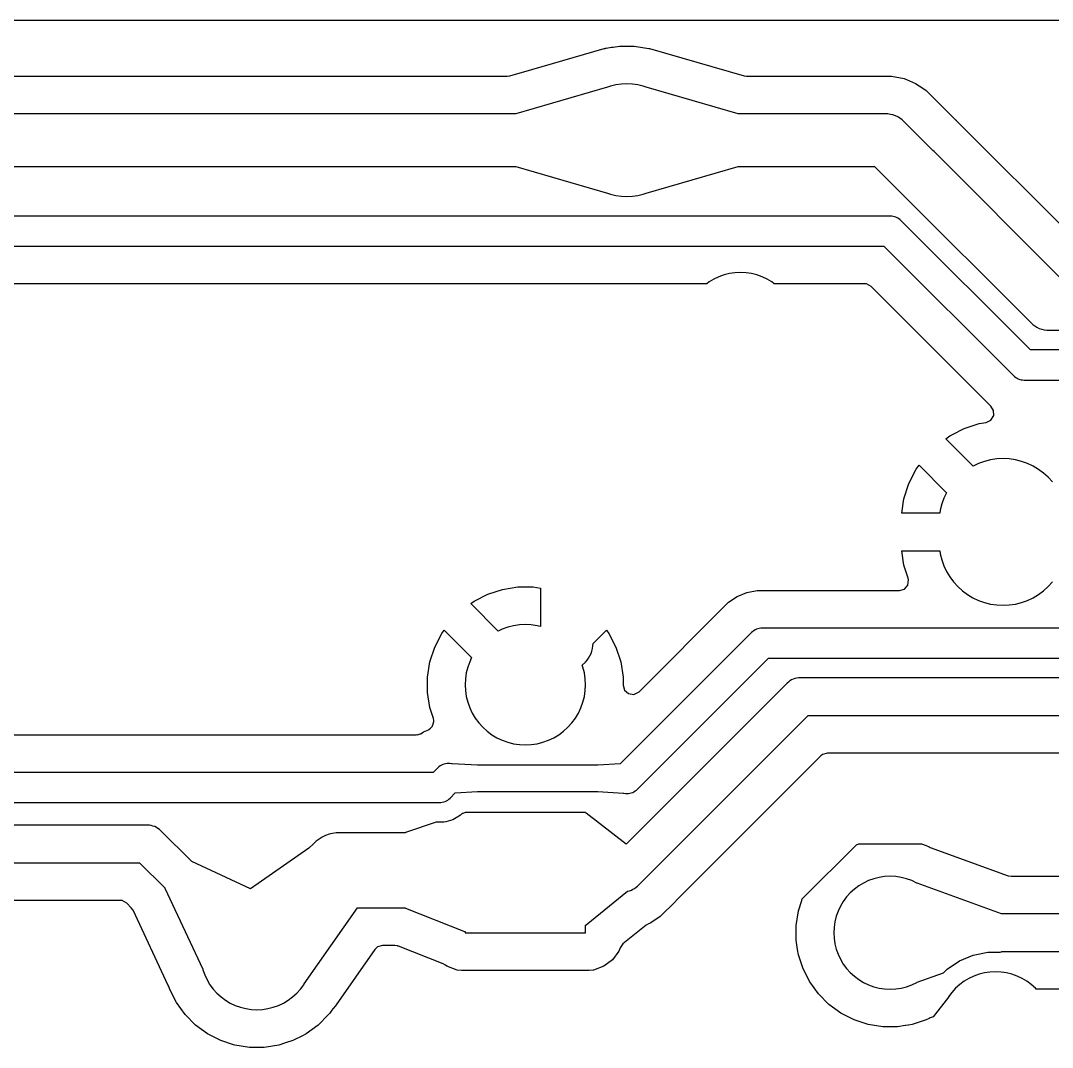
# Model space of a CAD drawing. Header units: metres. Extents: x 0.3 to 99.7, y 0.3 to 59.7.
# Drawn here: x 27.84 to 41.56, y 19.15 to 32.8 of the extents above; entities that cross this region are included whole.
import ezdxf

# ---------------------------------------------------------------- set-up
doc = ezdxf.new("R2010")
doc.units = ezdxf.units.M

msp = doc.modelspace()

# ---------------------------------------------------------------- linework, layer by layer
for points in [[(42.458, 32.799), (10.746, 32.799)], [(17.069, 32.061), (34.308, 32.061), (34.343, 32.065), (34.635, 32.15), (35.6, 32.427), (35.607, 32.43), (35.607, 32.43), (35.607, 32.43), (35.607, 32.43), (35.607, 32.43), (35.607, 32.43), (35.611, 32.43), (35.617, 32.432), (35.617, 32.432), (35.617, 32.432), (35.617, 32.432), (35.617, 32.432), (35.622, 32.433), (35.622, 32.433), (35.622, 32.433), (35.622, 32.433), (35.623, 32.433), (35.623, 32.433), (35.623, 32.433), (35.623, 32.433), (35.697, 32.446), (35.697, 32.446), (35.697, 32.446), (35.697, 32.446), (35.703, 32.446), (35.703, 32.447), (35.703, 32.447), (35.703, 32.447), (35.703, 32.447), (35.703, 32.447), (35.703, 32.447), (35.703, 32.447), (35.703, 32.447), (35.703, 32.447), (35.703, 32.447), (35.703, 32.447), (35.703, 32.447), (35.703, 32.447), (35.703, 32.447), (35.703, 32.447), (35.703, 32.447), (35.703, 32.447), (35.703, 32.447), (35.703, 32.447), (35.703, 32.447), (35.703, 32.447), (35.703, 32.447), (35.703, 32.447), (35.703, 32.447), (35.703, 32.447), (35.703, 32.447), (35.703, 32.447), (35.703, 32.447), (35.703, 32.447), (35.703, 32.447), (35.703, 32.447), (35.703, 32.447), (35.703, 32.447), (35.703, 32.447), (35.718, 32.447), (35.802, 32.461), (35.802, 32.461), (35.802, 32.461), (35.802, 32.461), (35.802, 32.461), (35.802, 32.461), (35.998, 32.461), (35.998, 32.461), (35.998, 32.461), (35.998, 32.461), (35.998, 32.461), (35.998, 32.461), (36.193, 32.43), (36.193, 32.43), (36.193, 32.43), (36.193, 32.43), (36.193, 32.43), (36.193, 32.43), (36.198, 32.428), (36.202, 32.427), (36.202, 32.427), (37.457, 32.065), (37.492, 32.061), (39.419, 32.061), (39.419, 32.061), (39.419, 32.061), (39.419, 32.061), (39.419, 32.061), (39.419, 32.061), (39.584, 32.028), (39.584, 32.028), (39.584, 32.028), (39.584, 32.028), (39.584, 32.028), (39.584, 32.028), (39.584, 32.028), (39.584, 32.028), (39.584, 32.028), (39.584, 32.028), (39.615, 32.015), (39.738, 31.964), (39.738, 31.964), (39.738, 31.964), (39.738, 31.964), (39.738, 31.964), (39.738, 31.964), (39.738, 31.964), (39.738, 31.964), (39.738, 31.964), (39.738, 31.964), (39.738, 31.964), (39.738, 31.964), (39.738, 31.964), (39.738, 31.964), (39.738, 31.964), (39.738, 31.964), (39.738, 31.964), (39.738, 31.964), (39.738, 31.964), (39.738, 31.964), (39.738, 31.964), (39.738, 31.964), (39.738, 31.964), (39.738, 31.964), (39.738, 31.964), (39.738, 31.964), (39.738, 31.964), (39.738, 31.964), (39.738, 31.964), (39.834, 31.9), (39.878, 31.871), (39.878, 31.871), (39.878, 31.871), (39.878, 31.871), (39.878, 31.871), (39.878, 31.871), (40.266, 31.482), (40.275, 31.474), (40.278, 31.472), (40.278, 31.472), (40.278, 31.472), (40.278, 31.472), (41.832, 29.918)], [(41.661, 29.381), (39.984, 31.059), (39.968, 31.072), (39.968, 31.072), (39.968, 31.072), (39.968, 31.072), (39.583, 31.458), (39.558, 31.481), (39.53, 31.501), (39.501, 31.519), (39.47, 31.534), (39.437, 31.545), (39.404, 31.553), (39.37, 31.558), (39.336, 31.56), (37.381, 31.56), (37.381, 31.56), (37.381, 31.56), (37.381, 31.56), (37.381, 31.56), (37.381, 31.56), (37.381, 31.56), (37.381, 31.56), (37.381, 31.56), (37.381, 31.56), (37.381, 31.56), (37.381, 31.56), (37.377, 31.562), (36.156, 31.914), (36.156, 31.914), (36.156, 31.914), (36.156, 31.914), (36.118, 31.928), (36.046, 31.946), (35.974, 31.956), (35.9, 31.96), (35.826, 31.956), (35.754, 31.946), (35.682, 31.928), (35.644, 31.914), (35.644, 31.914), (35.644, 31.914), (35.644, 31.914), (34.423, 31.562), (34.42, 31.56), (34.42, 31.56), (34.42, 31.56), (34.42, 31.56), (34.42, 31.56), (34.42, 31.56), (34.42, 31.56), (34.42, 31.56), (34.42, 31.56), (34.42, 31.56), (34.42, 31.56), (34.42, 31.56), (34.42, 31.56), (34.42, 31.56), (34.42, 31.56), (34.42, 31.56), (16.763, 31.56)], [(16.763, 30.86), (34.419, 30.86), (34.419, 30.86), (34.419, 30.86), (34.419, 30.86), (34.419, 30.86), (34.419, 30.86), (34.419, 30.86), (34.419, 30.86), (34.419, 30.86), (34.419, 30.86), (34.419, 30.86), (34.419, 30.86), (34.423, 30.858), (35.644, 30.506), (35.644, 30.506), (35.644, 30.506), (35.644, 30.506), (35.682, 30.492), (35.754, 30.474), (35.826, 30.464), (35.9, 30.46), (35.974, 30.464), (36.046, 30.474), (36.118, 30.492), (36.156, 30.506), (36.156, 30.506), (36.156, 30.506), (36.156, 30.506), (37.377, 30.858), (37.38, 30.86), (37.38, 30.86), (37.38, 30.86), (37.38, 30.86), (37.38, 30.86), (37.38, 30.86), (37.38, 30.86), (37.38, 30.86), (37.38, 30.86), (37.38, 30.86), (37.38, 30.86), (37.38, 30.86), (37.38, 30.86), (37.38, 30.86), (37.38, 30.86), (37.38, 30.86), (39.19, 30.86), (39.19, 30.86), (39.19, 30.86), (39.19, 30.86), (39.19, 30.86), (39.19, 30.86), (39.19, 30.86), (39.19, 30.86), (39.19, 30.86), (39.19, 30.86), (39.19, 30.86), (39.19, 30.86), (39.19, 30.86), (39.19, 30.86), (39.19, 30.86), (39.19, 30.86), (39.19, 30.86), (39.19, 30.86), (39.487, 30.563), (39.502, 30.55), (39.502, 30.55), (39.502, 30.55), (39.502, 30.55), (41.268, 28.783), (41.294, 28.76), (41.321, 28.74), (41.351, 28.722), (41.382, 28.707), (41.414, 28.696), (41.448, 28.688), (41.482, 28.683), (41.516, 28.681), (46.104, 28.681)], [(46.951, 28.42), (41.263, 28.42), (41.263, 28.42), (41.263, 28.42), (41.263, 28.42), (41.263, 28.42), (41.263, 28.42), (41.263, 28.42), (41.263, 28.42), (41.263, 28.42), (41.263, 28.42), (41.263, 28.42), (41.263, 28.42), (41.263, 28.42), (41.263, 28.42), (41.263, 28.42), (41.263, 28.42), (41.263, 28.42), (41.263, 28.42), (39.541, 30.141), (39.527, 30.155), (39.511, 30.166), (39.494, 30.176), (39.477, 30.185), (39.458, 30.191), (39.439, 30.196), (39.42, 30.199), (39.4, 30.2), (11.016, 30.2)], [(11.099, 29.8), (39.317, 29.8), (39.317, 29.8), (39.317, 29.8), (39.317, 29.8), (39.317, 29.8), (39.317, 29.8), (39.317, 29.8), (39.317, 29.8), (39.317, 29.8), (39.317, 29.8), (39.317, 29.8), (39.317, 29.8), (39.317, 29.8), (39.317, 29.8), (39.317, 29.8), (39.317, 29.8), (39.317, 29.8), (39.317, 29.8), (41.039, 28.079), (41.053, 28.065), (41.069, 28.054), (41.086, 28.044), (41.103, 28.035), (41.122, 28.029), (41.141, 28.024), (41.16, 28.021), (41.18, 28.02), (46.868, 28.02)], [(41.557, 26.664), (41.501, 26.726), (41.439, 26.782), (41.372, 26.832), (41.301, 26.875), (41.225, 26.91), (41.147, 26.938), (41.066, 26.959), (40.983, 26.971), (40.9, 26.975), (40.817, 26.971), (40.734, 26.959), (40.653, 26.938), (40.575, 26.91), (40.503, 26.876), (40.503, 26.876), (40.503, 26.876), (40.503, 26.876), (40.503, 26.876), (40.503, 26.876), (40.503, 26.876), (40.503, 26.876), (40.503, 26.876), (40.503, 26.876), (40.503, 26.876), (40.503, 26.876), (40.503, 26.876), (40.503, 26.876), (40.503, 26.876), (40.503, 26.876), (40.503, 26.876), (40.503, 26.876), (40.503, 26.876), (40.503, 26.876), (40.503, 26.876), (40.503, 26.876), (40.503, 26.876), (40.503, 26.876), (40.503, 26.876), (40.503, 26.876), (40.138, 27.24), (40.138, 27.24), (40.138, 27.24), (40.138, 27.24), (40.138, 27.24), (40.138, 27.24), (40.138, 27.24), (40.138, 27.24), (40.138, 27.24), (40.138, 27.24), (40.138, 27.24), (40.138, 27.24), (40.138, 27.24), (40.138, 27.24), (40.138, 27.24), (40.138, 27.24), (40.138, 27.24), (40.138, 27.24), (40.138, 27.24), (40.138, 27.24), (40.138, 27.24), (40.138, 27.24), (40.138, 27.24), (40.138, 27.24), (40.138, 27.24), (40.138, 27.24), (40.138, 27.24), (40.138, 27.24), (40.138, 27.24), (40.138, 27.24), (40.138, 27.24), (40.138, 27.24), (40.138, 27.24), (40.138, 27.24), (40.138, 27.24), (40.138, 27.24), (40.138, 27.24), (40.138, 27.24), (40.192, 27.28), (40.192, 27.28), (40.192, 27.28), (40.192, 27.28), (40.192, 27.28), (40.192, 27.28), (40.226, 27.297), (40.382, 27.376), (40.382, 27.376), (40.382, 27.376), (40.382, 27.376), (40.382, 27.376), (40.382, 27.376), (40.584, 27.442), (40.584, 27.442), (40.584, 27.442), (40.584, 27.442), (40.584, 27.442), (40.584, 27.442), (40.676, 27.456), (40.739, 27.486), (40.776, 27.546), (40.775, 27.615), (40.738, 27.671), (40.738, 27.671), (40.738, 27.671), (40.738, 27.671), (40.738, 27.671), (40.738, 27.671), (40.738, 27.671), (40.738, 27.671), (40.738, 27.671), (40.738, 27.671), (40.738, 27.671), (40.738, 27.671), (40.738, 27.671), (40.738, 27.671), (40.738, 27.671), (40.738, 27.671), (40.738, 27.671), (40.738, 27.671), (40.738, 27.671), (40.738, 27.671), (40.738, 27.671), (40.738, 27.671), (40.738, 27.671), (40.738, 27.671), (40.738, 27.671), (40.738, 27.671), (40.738, 27.671), (40.738, 27.671), (40.738, 27.671), (40.738, 27.671), (40.738, 27.672), (40.737, 27.672), (40.737, 27.672), (40.737, 27.672), (40.737, 27.672), (40.737, 27.672), (40.737, 27.672), (40.736, 27.674), (40.735, 27.675), (40.735, 27.675), (40.733, 27.676), (40.733, 27.676), (40.733, 27.676), (40.733, 27.676), (39.989, 28.42), (39.146, 29.263), (39.085, 29.297), (39.058, 29.299), (37.859, 29.299), (37.859, 29.299), (37.859, 29.299), (37.859, 29.299), (37.859, 29.299), (37.859, 29.299), (37.859, 29.299), (37.859, 29.299), (37.859, 29.299), (37.859, 29.299), (37.859, 29.299), (37.859, 29.299), (37.859, 29.299), (37.859, 29.299), (37.827, 29.324), (37.827, 29.324), (37.827, 29.324), (37.827, 29.324), (37.827, 29.324), (37.827, 29.324), (37.827, 29.324), (37.827, 29.324), (37.827, 29.324), (37.827, 29.324), (37.827, 29.324), (37.827, 29.324), (37.827, 29.324), (37.827, 29.324), (37.827, 29.324), (37.827, 29.324), (37.827, 29.324), (37.827, 29.324), (37.827, 29.324), (37.827, 29.324), (37.827, 29.324), (37.764, 29.361), (37.697, 29.393), (37.628, 29.418), (37.556, 29.436), (37.484, 29.446), (37.41, 29.45), (37.336, 29.446), (37.264, 29.436), (37.192, 29.418), (37.123, 29.393), (37.056, 29.361), (36.993, 29.324), (36.961, 29.299), (36.961, 29.299), (36.961, 29.299), (36.961, 29.299), (36.961, 29.299), (36.961, 29.299), (36.961, 29.299), (36.961, 29.299), (36.961, 29.299), (36.961, 29.299), (36.961, 29.299), (36.961, 29.299), (36.961, 29.299), (36.961, 29.299), (11.357, 29.299)], [(39.785, 26.887), (39.785, 26.887), (39.785, 26.887), (39.785, 26.887), (39.785, 26.887), (39.785, 26.887), (39.785, 26.887), (39.785, 26.887), (39.785, 26.887), (39.785, 26.887), (39.785, 26.887), (39.785, 26.887), (39.785, 26.887), (39.785, 26.887), (39.785, 26.887), (39.785, 26.887), (39.785, 26.887), (39.785, 26.887), (39.785, 26.887), (39.785, 26.887), (39.785, 26.887), (39.785, 26.887), (39.785, 26.887), (39.785, 26.887), (39.785, 26.887), (39.785, 26.887), (39.785, 26.887), (39.785, 26.887), (39.785, 26.887), (39.785, 26.887), (39.785, 26.887), (39.785, 26.887), (39.785, 26.887), (39.785, 26.887), (39.785, 26.887), (39.785, 26.887), (39.785, 26.887), (39.785, 26.887), (40.149, 26.522), (40.149, 26.522), (40.149, 26.522), (40.149, 26.522), (40.149, 26.522), (40.149, 26.522), (40.149, 26.522), (40.149, 26.522), (40.149, 26.522), (40.149, 26.522), (40.149, 26.522), (40.149, 26.522), (40.149, 26.522), (40.149, 26.522), (40.149, 26.522), (40.149, 26.522), (40.149, 26.522), (40.149, 26.522), (40.149, 26.522), (40.149, 26.522), (40.149, 26.522), (40.149, 26.522), (40.149, 26.522), (40.149, 26.522), (40.149, 26.522), (40.149, 26.522), (40.149, 26.522), (40.149, 26.522), (40.115, 26.45), (40.087, 26.372), (40.066, 26.291), (40.06, 26.25), (40.06, 26.25), (40.06, 26.25), (40.06, 26.25), (40.06, 26.25), (40.06, 26.25), (40.06, 26.25), (40.06, 26.25), (40.06, 26.25), (40.06, 26.25), (40.06, 26.25), (40.06, 26.25), (40.06, 26.25), (40.06, 26.25), (40.06, 26.25), (40.06, 26.25), (40.06, 26.25), (40.06, 26.25), (40.06, 26.25), (40.06, 26.25), (40.06, 26.25), (40.06, 26.25), (40.06, 26.25), (40.06, 26.25), (40.06, 26.25), (40.06, 26.25), (40.06, 26.25), (40.06, 26.25), (40.06, 26.25), (40.06, 26.25), (39.553, 26.25), (39.553, 26.25), (39.553, 26.25), (39.553, 26.25), (39.553, 26.25), (39.553, 26.25), (39.553, 26.25), (39.553, 26.25), (39.553, 26.25), (39.553, 26.25), (39.553, 26.25), (39.553, 26.25), (39.553, 26.25), (39.553, 26.25), (39.553, 26.25), (39.553, 26.25), (39.553, 26.25), (39.553, 26.25), (39.553, 26.25), (39.553, 26.25), (39.553, 26.25), (39.553, 26.25), (39.553, 26.25), (39.553, 26.25), (39.553, 26.25), (39.553, 26.25), (39.553, 26.25), (39.553, 26.25), (39.553, 26.25), (39.553, 26.25), (39.553, 26.25), (39.553, 26.25), (39.553, 26.25), (39.553, 26.25), (39.553, 26.25), (39.553, 26.25), (39.553, 26.25), (39.553, 26.25), (39.583, 26.441), (39.583, 26.441), (39.583, 26.441), (39.583, 26.441), (39.583, 26.441), (39.583, 26.441), (39.583, 26.441), (39.583, 26.441), (39.583, 26.441), (39.649, 26.643), (39.649, 26.643), (39.649, 26.643), (39.649, 26.643), (39.649, 26.643), (39.649, 26.643), (39.745, 26.833), (39.745, 26.833), (39.745, 26.833), (39.745, 26.833), (39.745, 26.833), (39.745, 26.833), (39.785, 26.887)], [(22.142, 23.301), (33.097, 23.301), (33.11, 23.304), (33.11, 23.304), (33.11, 23.304), (33.11, 23.304), (33.11, 23.304), (33.11, 23.304), (33.11, 23.304), (33.11, 23.304), (33.119, 23.303), (33.139, 23.311), (33.139, 23.311), (33.139, 23.311), (33.139, 23.311), (33.139, 23.311), (33.139, 23.311), (33.153, 23.314), (33.16, 23.317), (33.197, 23.342), (33.197, 23.342), (33.197, 23.342), (33.197, 23.342), (33.197, 23.342), (33.197, 23.342), (33.262, 23.369), (33.267, 23.371), (33.289, 23.392), (33.289, 23.392), (33.289, 23.392), (33.289, 23.392), (33.312, 23.411), (33.314, 23.416), (33.314, 23.416), (33.314, 23.416), (33.314, 23.416), (33.314, 23.416), (33.314, 23.416), (33.314, 23.416), (33.314, 23.416), (33.314, 23.416), (33.314, 23.416), (33.314, 23.416), (33.314, 23.416), (33.317, 23.419), (33.325, 23.449), (33.325, 23.449), (33.325, 23.449), (33.325, 23.449), (33.334, 23.478), (33.334, 23.484), (33.334, 23.484), (33.334, 23.484), (33.334, 23.484), (33.334, 23.484), (33.334, 23.484), (33.334, 23.484), (33.334, 23.484), (33.334, 23.484), (33.334, 23.484), (33.334, 23.487), (33.332, 23.494), (33.332, 23.494), (33.332, 23.494), (33.332, 23.494), (33.332, 23.494), (33.332, 23.494), (33.328, 23.52), (33.282, 23.663), (33.282, 23.663), (33.282, 23.663), (33.282, 23.663), (33.282, 23.663), (33.282, 23.663), (33.25, 23.865), (33.25, 23.865), (33.25, 23.865), (33.25, 23.865), (33.25, 23.865), (33.25, 23.865), (33.25, 24.07), (33.25, 24.07), (33.25, 24.07), (33.25, 24.07), (33.25, 24.07), (33.25, 24.07), (33.282, 24.272), (33.282, 24.272), (33.282, 24.272), (33.282, 24.272), (33.282, 24.272), (33.282, 24.272), (33.345, 24.467), (33.345, 24.467), (33.345, 24.467), (33.345, 24.467), (33.345, 24.467), (33.345, 24.467), (33.438, 24.649), (33.438, 24.649), (33.438, 24.649), (33.438, 24.649), (33.438, 24.649), (33.438, 24.649), (33.471, 24.694), (33.471, 24.694), (33.471, 24.694), (33.471, 24.694), (33.471, 24.694), (33.471, 24.694), (33.471, 24.694), (33.471, 24.694), (33.471, 24.694), (33.471, 24.694), (33.471, 24.694), (33.471, 24.694), (33.471, 24.694), (33.471, 24.694), (33.471, 24.694), (33.471, 24.694), (33.471, 24.694), (33.471, 24.694), (33.471, 24.694), (33.471, 24.694), (33.471, 24.694), (33.471, 24.694), (33.471, 24.694), (33.471, 24.694), (33.471, 24.694), (33.471, 24.694), (33.471, 24.694), (33.471, 24.694), (33.471, 24.694), (33.471, 24.694), (33.471, 24.694), (33.471, 24.694), (33.471, 24.694), (33.471, 24.694), (33.471, 24.694), (33.471, 24.694), (33.471, 24.694), (33.471, 24.694), (33.471, 24.694), (33.471, 24.694), (33.471, 24.694), (33.471, 24.694), (33.471, 24.694), (33.471, 24.694), (33.471, 24.694), (33.471, 24.694), (33.471, 24.694), (33.471, 24.694), (33.471, 24.694), (33.471, 24.694), (33.471, 24.694), (33.836, 24.328), (33.836, 24.328), (33.836, 24.328), (33.836, 24.328), (33.836, 24.328), (33.836, 24.328), (33.836, 24.328), (33.836, 24.328), (33.836, 24.328), (33.836, 24.328), (33.836, 24.328), (33.836, 24.328), (33.836, 24.328), (33.836, 24.328), (33.836, 24.328), (33.836, 24.328), (33.836, 24.328), (33.836, 24.328), (33.836, 24.328), (33.836, 24.328), (33.836, 24.328), (33.836, 24.328), (33.836, 24.328), (33.836, 24.328), (33.836, 24.328), (33.836, 24.328), (33.811, 24.274), (33.784, 24.2), (33.765, 24.124), (33.754, 24.046), (33.75, 23.968), (33.754, 23.889), (33.765, 23.812), (33.784, 23.735), (33.811, 23.661), (33.844, 23.591), (33.885, 23.523), (33.932, 23.46), (33.984, 23.402), (34.042, 23.349), (34.106, 23.302), (34.173, 23.262), (34.244, 23.229), (34.318, 23.202), (34.394, 23.183), (34.472, 23.171), (34.55, 23.168), (34.628, 23.171), (34.706, 23.183), (34.782, 23.202), (34.856, 23.229), (34.927, 23.262), (34.994, 23.302), (35.058, 23.349), (35.116, 23.402), (35.168, 23.46), (35.215, 23.523), (35.256, 23.591), (35.289, 23.661), (35.316, 23.735), (35.335, 23.812), (35.346, 23.889), (35.35, 23.968), (35.346, 24.046), (35.335, 24.124), (35.316, 24.2), (35.306, 24.228), (35.306, 24.228), (35.306, 24.228), (35.306, 24.228), (35.306, 24.228), (35.306, 24.228), (35.306, 24.228), (35.306, 24.228), (35.306, 24.228), (35.306, 24.228), (35.306, 24.228), (35.306, 24.228), (35.306, 24.228), (35.306, 24.228), (35.306, 24.228), (35.306, 24.228), (35.306, 24.228), (35.306, 24.228), (35.306, 24.228), (35.306, 24.228), (35.306, 24.228), (35.306, 24.228), (35.306, 24.228), (35.306, 24.228), (35.306, 24.228), (35.306, 24.228), (35.348, 24.27), (35.371, 24.295), (35.391, 24.323), (35.409, 24.353), (35.424, 24.384), (35.435, 24.416), (35.443, 24.449), (35.448, 24.483), (35.45, 24.514), (35.45, 24.514), (35.45, 24.514), (35.45, 24.514), (35.45, 24.514), (35.45, 24.514), (35.45, 24.514), (35.45, 24.514), (35.45, 24.514), (35.45, 24.514), (35.45, 24.514), (35.45, 24.514), (35.45, 24.514), (35.45, 24.514), (35.45, 24.514), (35.45, 24.514), (35.45, 24.514), (35.45, 24.514), (35.629, 24.694), (35.629, 24.694), (35.629, 24.694), (35.629, 24.694), (35.629, 24.694), (35.629, 24.694), (35.629, 24.694), (35.629, 24.694), (35.629, 24.694), (35.629, 24.694), (35.629, 24.694), (35.629, 24.694), (35.629, 24.694), (35.629, 24.694), (35.629, 24.694), (35.629, 24.694), (35.629, 24.694), (35.629, 24.694), (35.629, 24.694), (35.629, 24.694), (35.629, 24.694), (35.629, 24.694), (35.629, 24.694), (35.629, 24.694), (35.629, 24.694), (35.629, 24.694), (35.629, 24.694), (35.629, 24.694), (35.629, 24.694), (35.629, 24.694), (35.629, 24.694), (35.629, 24.694), (35.629, 24.694), (35.629, 24.694), (35.629, 24.694), (35.629, 24.694), (35.629, 24.694), (35.629, 24.694), (35.629, 24.694), (35.629, 24.694), (35.662, 24.649), (35.662, 24.649), (35.662, 24.649), (35.662, 24.649), (35.662, 24.649), (35.662, 24.649), (35.755, 24.467), (35.755, 24.467), (35.755, 24.467), (35.755, 24.467), (35.755, 24.467), (35.755, 24.467), (35.818, 24.272), (35.818, 24.272), (35.818, 24.272), (35.818, 24.272), (35.818, 24.272), (35.818, 24.272), (35.85, 24.07), (35.85, 24.07), (35.85, 24.07), (35.85, 24.07), (35.85, 24.07), (35.85, 24.07), (35.85, 23.961), (35.87, 23.894), (35.922, 23.849), (35.992, 23.839), (36.055, 23.868), (36.062, 23.874), (37.252, 25.064), (37.252, 25.064), (37.252, 25.064), (37.252, 25.064), (37.252, 25.064), (37.252, 25.064), (37.367, 25.141), (37.367, 25.141), (37.367, 25.141), (37.367, 25.141), (37.367, 25.141), (37.367, 25.141), (37.494, 25.194), (37.494, 25.194), (37.494, 25.194), (37.494, 25.194), (37.494, 25.194), (37.494, 25.194), (37.494, 25.194), (37.494, 25.194), (37.63, 25.221), (37.63, 25.221), (37.63, 25.221), (37.63, 25.221), (37.63, 25.221), (37.63, 25.221), (39.523, 25.221), (39.59, 25.24), (39.635, 25.293), (39.645, 25.362), (39.64, 25.383), (39.583, 25.559), (39.583, 25.559), (39.583, 25.559), (39.583, 25.559), (39.583, 25.559), (39.583, 25.559), (39.583, 25.559), (39.583, 25.559), (39.583, 25.559), (39.553, 25.75), (39.553, 25.75), (39.553, 25.75), (39.553, 25.75), (39.553, 25.75), (39.553, 25.75), (39.553, 25.75), (39.553, 25.75), (39.553, 25.75), (39.553, 25.75), (39.553, 25.75), (39.553, 25.75), (39.553, 25.75), (39.553, 25.75), (39.553, 25.75), (39.553, 25.75), (39.553, 25.75), (39.553, 25.75), (39.553, 25.75), (39.553, 25.75), (39.553, 25.75), (39.553, 25.75), (39.553, 25.75), (39.553, 25.75), (39.553, 25.75), (39.553, 25.75), (39.553, 25.75), (39.553, 25.75), (39.553, 25.75), (39.553, 25.75), (39.553, 25.75), (39.553, 25.75), (39.553, 25.75), (39.553, 25.75), (39.553, 25.75), (39.553, 25.75), (39.553, 25.75), (39.553, 25.75), (40.06, 25.75), (40.06, 25.75), (40.06, 25.75), (40.06, 25.75), (40.06, 25.75), (40.06, 25.75), (40.06, 25.75), (40.06, 25.75), (40.06, 25.75), (40.06, 25.75), (40.06, 25.75), (40.06, 25.75), (40.06, 25.75), (40.06, 25.75), (40.06, 25.75), (40.06, 25.75), (40.06, 25.75), (40.06, 25.75), (40.06, 25.75), (40.06, 25.75), (40.06, 25.75), (40.06, 25.75), (40.06, 25.75), (40.06, 25.75), (40.06, 25.75), (40.06, 25.75), (40.06, 25.75), (40.06, 25.75), (40.06, 25.75), (40.06, 25.75), (40.066, 25.709), (40.087, 25.628), (40.115, 25.55), (40.15, 25.474), (40.193, 25.403), (40.243, 25.336), (40.299, 25.274), (40.361, 25.218), (40.428, 25.168), (40.499, 25.125), (40.575, 25.09), (40.653, 25.062), (40.734, 25.041), (40.817, 25.029), (40.9, 25.025), (40.983, 25.029), (41.066, 25.041), (41.147, 25.062), (41.225, 25.09), (41.301, 25.125), (41.372, 25.168), (41.439, 25.218), (41.501, 25.274), (41.557, 25.336)], [(34.19, 24.681), (34.19, 24.681), (34.19, 24.681), (34.19, 24.681), (34.19, 24.681), (34.19, 24.681), (34.19, 24.681), (34.19, 24.681), (34.19, 24.681), (34.19, 24.681), (34.19, 24.681), (34.19, 24.681), (34.19, 24.681), (34.19, 24.681), (34.19, 24.681), (34.19, 24.681), (34.19, 24.681), (34.19, 24.681), (34.19, 24.681), (34.19, 24.681), (34.19, 24.681), (34.19, 24.681), (34.19, 24.681), (34.19, 24.681), (34.19, 24.681), (34.19, 24.681), (33.824, 25.047), (33.824, 25.047), (33.824, 25.047), (33.824, 25.047), (33.824, 25.047), (33.824, 25.047), (33.824, 25.047), (33.824, 25.047), (33.824, 25.047), (33.824, 25.047), (33.824, 25.047), (33.824, 25.047), (33.824, 25.047), (33.824, 25.047), (33.824, 25.047), (33.824, 25.047), (33.824, 25.047), (33.824, 25.047), (33.824, 25.047), (33.824, 25.047), (33.824, 25.047), (33.824, 25.047), (33.824, 25.047), (33.824, 25.047), (33.824, 25.047), (33.824, 25.047), (33.824, 25.047), (33.824, 25.047), (33.824, 25.047), (33.824, 25.047), (33.824, 25.047), (33.824, 25.047), (33.824, 25.047), (33.824, 25.047), (33.824, 25.047), (33.824, 25.047), (33.824, 25.047), (33.824, 25.047), (33.824, 25.047), (33.824, 25.047), (33.869, 25.079), (33.869, 25.079), (33.869, 25.079), (33.869, 25.079), (33.869, 25.079), (33.869, 25.079), (33.869, 25.079), (33.869, 25.079), (34.051, 25.172), (34.051, 25.172), (34.051, 25.172), (34.051, 25.172), (34.051, 25.172), (34.051, 25.172), (34.246, 25.236), (34.246, 25.236), (34.246, 25.236), (34.246, 25.236), (34.246, 25.236), (34.246, 25.236), (34.448, 25.268), (34.448, 25.268), (34.448, 25.268), (34.448, 25.268), (34.448, 25.268), (34.448, 25.268), (34.652, 25.268), (34.652, 25.268), (34.652, 25.268), (34.652, 25.268), (34.652, 25.268), (34.652, 25.268), (34.75, 25.252), (34.75, 25.252), (34.75, 25.252), (34.75, 25.252), (34.75, 25.252), (34.75, 25.252), (34.75, 25.252), (34.75, 25.252), (34.75, 25.252), (34.75, 25.252), (34.75, 25.252), (34.75, 25.252), (34.75, 25.252), (34.75, 25.252), (34.75, 25.252), (34.75, 25.252), (34.75, 25.252), (34.75, 25.252), (34.75, 25.252), (34.75, 25.252), (34.75, 25.252), (34.75, 25.252), (34.75, 25.252), (34.75, 25.252), (34.75, 25.252), (34.75, 25.252), (34.75, 25.252), (34.75, 25.252), (34.75, 25.252), (34.75, 25.252), (34.75, 24.741), (34.75, 24.741), (34.75, 24.741), (34.75, 24.741), (34.75, 24.741), (34.75, 24.741), (34.75, 24.741), (34.75, 24.741), (34.75, 24.741), (34.75, 24.741), (34.75, 24.741), (34.75, 24.741), (34.75, 24.741), (34.75, 24.741), (34.75, 24.741), (34.75, 24.741), (34.75, 24.741), (34.75, 24.741), (34.75, 24.741), (34.75, 24.741), (34.75, 24.741), (34.75, 24.741), (34.75, 24.741), (34.75, 24.741), (34.75, 24.741), (34.75, 24.741), (34.75, 24.741), (34.75, 24.741), (34.75, 24.741), (34.75, 24.741), (34.75, 24.741), (34.75, 24.741), (34.75, 24.741), (34.75, 24.741), (34.75, 24.741), (34.75, 24.741), (34.75, 24.741), (34.75, 24.741), (34.706, 24.752), (34.628, 24.764), (34.55, 24.768), (34.472, 24.764), (34.394, 24.752), (34.318, 24.733), (34.244, 24.707), (34.19, 24.681)], [(48.119, 24.72), (37.699, 24.72), (37.679, 24.719), (37.66, 24.716), (37.641, 24.711), (37.622, 24.705), (37.604, 24.696), (37.587, 24.686), (37.572, 24.675), (37.557, 24.661), (35.81, 22.915), (35.81, 22.915), (35.81, 22.915), (35.81, 22.915), (35.81, 22.915), (35.81, 22.915), (35.81, 22.915), (35.81, 22.915), (35.81, 22.915), (35.81, 22.915), (35.81, 22.915), (35.81, 22.915), (35.81, 22.915), (35.81, 22.915), (35.81, 22.915), (35.81, 22.915), (35.515, 22.897), (35.514, 22.896), (35.514, 22.896), (35.514, 22.896), (35.514, 22.896), (35.514, 22.896), (35.514, 22.896), (35.514, 22.896), (35.514, 22.896), (35.514, 22.896), (35.514, 22.896), (35.514, 22.896), (35.514, 22.896), (33.915, 22.896), (33.915, 22.896), (33.915, 22.896), (33.915, 22.896), (33.915, 22.896), (33.915, 22.896), (33.915, 22.896), (33.915, 22.896), (33.915, 22.896), (33.915, 22.896), (33.914, 22.897), (33.578, 22.917), (33.575, 22.916), (33.575, 22.916), (33.575, 22.916), (33.575, 22.916), (33.575, 22.916), (33.575, 22.916), (33.575, 22.916), (33.575, 22.916), (33.575, 22.916), (33.575, 22.916), (33.575, 22.916), (33.575, 22.916), (33.575, 22.916), (33.575, 22.916), (33.568, 22.918), (33.548, 22.92), (33.529, 22.921), (33.509, 22.92), (33.49, 22.918), (33.471, 22.913), (33.452, 22.906), (33.434, 22.898), (33.417, 22.888), (33.402, 22.876), (33.387, 22.863), (33.324, 22.8), (33.324, 22.8), (33.324, 22.8), (33.324, 22.8), (33.324, 22.8), (33.324, 22.8), (33.324, 22.8), (33.324, 22.8), (33.324, 22.8), (33.324, 22.8), (33.324, 22.8), (33.324, 22.8), (33.324, 22.8), (33.324, 22.8), (33.324, 22.8), (33.324, 22.8), (33.324, 22.8), (33.324, 22.8), (21.883, 22.8)], [(21.8, 22.4), (33.407, 22.4), (33.427, 22.401), (33.446, 22.404), (33.465, 22.409), (33.484, 22.415), (33.502, 22.424), (33.518, 22.434), (33.534, 22.445), (33.549, 22.459), (33.618, 22.528), (33.618, 22.528), (33.618, 22.528), (33.618, 22.528), (33.618, 22.528), (33.618, 22.528), (33.618, 22.528), (33.618, 22.528), (33.618, 22.528), (33.618, 22.528), (33.618, 22.528), (33.618, 22.528), (33.618, 22.528), (33.618, 22.528), (33.618, 22.528), (33.618, 22.528), (33.914, 22.546), (33.915, 22.546), (33.915, 22.546), (33.915, 22.546), (33.915, 22.546), (33.915, 22.546), (33.915, 22.546), (33.915, 22.546), (33.915, 22.546), (33.915, 22.546), (33.915, 22.546), (33.915, 22.546), (33.915, 22.546), (35.514, 22.546), (35.514, 22.546), (35.514, 22.546), (35.514, 22.546), (35.514, 22.546), (35.514, 22.546), (35.514, 22.546), (35.514, 22.546), (35.514, 22.546), (35.514, 22.546), (35.515, 22.546), (35.851, 22.526), (35.854, 22.527), (35.854, 22.527), (35.854, 22.527), (35.854, 22.527), (35.854, 22.527), (35.854, 22.527), (35.854, 22.527), (35.854, 22.527), (35.854, 22.527), (35.854, 22.527), (35.854, 22.527), (35.854, 22.527), (35.854, 22.527), (35.854, 22.527), (35.861, 22.525), (35.88, 22.522), (35.9, 22.521), (35.92, 22.522), (35.939, 22.525), (35.958, 22.53), (35.977, 22.536), (35.994, 22.545), (36.011, 22.555), (36.027, 22.567), (36.041, 22.58), (37.782, 24.32), (37.782, 24.32), (37.782, 24.32), (37.782, 24.32), (37.782, 24.32), (37.782, 24.32), (37.782, 24.32), (37.782, 24.32), (37.782, 24.32), (37.782, 24.32), (37.782, 24.32), (37.782, 24.32), (37.782, 24.32), (37.782, 24.32), (37.782, 24.32), (37.782, 24.32), (37.782, 24.32), (37.782, 24.32), (47.997, 24.32)], [(47.669, 24.06), (38.206, 24.06), (38.181, 24.059), (38.157, 24.055), (38.133, 24.049), (38.11, 24.041), (38.088, 24.031), (38.067, 24.018), (38.047, 24.003), (38.029, 23.987), (35.889, 21.847), (35.889, 21.847), (35.889, 21.847), (35.889, 21.847), (35.889, 21.847), (35.889, 21.847), (35.889, 21.847), (35.889, 21.847), (35.889, 21.847), (35.889, 21.847), (35.889, 21.847), (35.889, 21.847), (35.889, 21.847), (35.889, 21.847), (35.889, 21.847), (35.889, 21.847), (35.889, 21.847), (35.889, 21.847), (35.889, 21.847), (35.889, 21.847), (35.889, 21.847), (35.889, 21.847), (35.889, 21.847), (35.889, 21.847), (35.889, 21.847), (35.889, 21.847), (35.889, 21.847), (35.889, 21.847), (35.889, 21.847), (35.889, 21.847), (35.889, 21.847), (35.889, 21.847), (35.889, 21.847), (35.358, 22.261), (35.35, 22.264), (35.35, 22.264), (35.35, 22.264), (35.35, 22.264), (35.35, 22.264), (35.35, 22.264), (35.35, 22.264), (35.35, 22.264), (35.35, 22.264), (35.35, 22.264), (35.35, 22.264), (35.35, 22.264), (35.35, 22.264), (35.35, 22.264), (35.35, 22.264), (35.35, 22.264), (35.35, 22.264), (35.35, 22.264), (35.35, 22.264), (35.35, 22.264), (35.35, 22.264), (35.35, 22.264), (35.35, 22.264), (35.35, 22.264), (35.35, 22.264), (35.35, 22.264), (35.35, 22.264), (35.35, 22.264), (35.35, 22.268), (33.75, 22.268), (33.75, 22.265), (33.75, 22.265), (33.75, 22.265), (33.75, 22.265), (33.75, 22.265), (33.75, 22.265), (33.75, 22.265), (33.75, 22.265), (33.75, 22.265), (33.75, 22.265), (33.75, 22.265), (33.75, 22.265), (33.75, 22.265), (33.75, 22.265), (33.75, 22.265), (33.75, 22.265), (33.75, 22.265), (33.75, 22.265), (33.75, 22.265), (33.75, 22.265), (33.75, 22.265), (33.75, 22.265), (33.75, 22.265), (33.75, 22.265), (33.75, 22.265), (33.75, 22.265), (33.75, 22.265), (33.75, 22.265), (33.75, 22.265), (33.75, 22.265), (33.75, 22.265), (33.75, 22.265), (33.75, 22.265), (33.75, 22.265), (33.75, 22.265), (33.75, 22.265), (33.75, 22.265), (33.75, 22.265), (33.75, 22.265), (33.75, 22.265), (33.75, 22.265), (33.75, 22.265), (33.747, 22.266), (33.743, 22.265), (33.717, 22.257), (33.712, 22.254), (33.69, 22.232), (33.69, 22.232), (33.69, 22.232), (33.69, 22.232), (33.69, 22.232), (33.69, 22.232), (33.69, 22.232), (33.69, 22.232), (33.629, 22.197), (33.585, 22.171), (33.585, 22.171), (33.585, 22.171), (33.585, 22.171), (33.585, 22.171), (33.585, 22.171), (33.585, 22.171), (33.585, 22.171), (33.585, 22.171), (33.585, 22.171), (33.493, 22.146), (33.468, 22.139), (33.468, 22.139), (33.468, 22.139), (33.468, 22.139), (33.468, 22.139), (33.468, 22.139), (33.468, 22.139), (33.468, 22.139), (33.468, 22.139), (33.468, 22.139), (33.468, 22.139), (33.468, 22.139), (33.468, 22.139), (33.369, 22.139), (33.365, 22.139), (32.958, 22.003), (32.955, 22), (32.955, 22), (32.955, 22), (32.955, 22), (32.955, 22), (32.955, 22), (32.955, 22), (32.955, 22), (32.955, 22), (32.955, 22), (32.955, 22), (32.955, 22), (32.955, 22), (32.955, 22), (32.955, 22), (32.955, 22), (32.086, 22), (32.037, 21.998), (31.988, 21.991), (31.941, 21.979), (31.894, 21.962), (31.85, 21.941), (31.808, 21.916), (31.768, 21.887), (31.732, 21.854), (31.673, 21.795), (31.673, 21.795), (31.673, 21.795), (31.673, 21.795), (31.673, 21.795), (31.673, 21.795), (31.673, 21.795), (31.673, 21.795), (31.673, 21.795), (31.673, 21.795), (31.673, 21.795), (31.673, 21.795), (31.67, 21.794), (30.898, 21.253), (30.898, 21.253), (30.898, 21.253), (30.898, 21.253), (30.898, 21.253), (30.898, 21.253), (30.898, 21.253), (30.898, 21.253), (30.898, 21.253), (30.898, 21.253), (30.898, 21.253), (30.898, 21.253), (30.898, 21.253), (30.898, 21.253), (30.898, 21.253), (30.898, 21.253), (30.898, 21.253), (30.898, 21.253), (30.898, 21.253), (30.898, 21.253), (30.898, 21.253), (30.898, 21.253), (30.898, 21.253), (30.898, 21.253), (30.115, 21.619), (30.111, 21.62), (30.111, 21.62), (30.111, 21.62), (30.111, 21.62), (30.111, 21.62), (30.111, 21.62), (30.111, 21.62), (30.111, 21.62), (30.111, 21.62), (30.111, 21.62), (30.111, 21.62), (30.111, 21.62), (30.111, 21.62), (30.111, 21.62), (30.111, 21.62), (30.111, 21.62), (30.111, 21.62), (30.111, 21.62), (29.704, 22.027), (29.686, 22.043), (29.666, 22.058), (29.645, 22.071), (29.623, 22.081), (29.6, 22.089), (29.576, 22.095), (29.552, 22.099), (29.527, 22.1), (21.554, 22.1)], [(21.45, 21.6), (29.423, 21.6), (29.423, 21.6), (29.423, 21.6), (29.423, 21.6), (29.423, 21.6), (29.423, 21.6), (29.423, 21.6), (29.423, 21.6), (29.423, 21.6), (29.423, 21.6), (29.423, 21.6), (29.423, 21.6), (29.423, 21.6), (29.423, 21.6), (29.423, 21.6), (29.423, 21.6), (29.423, 21.6), (29.423, 21.6), (29.757, 21.267), (29.757, 21.267), (29.757, 21.267), (29.757, 21.267), (29.757, 21.267), (29.757, 21.267), (29.757, 21.267), (29.757, 21.267), (29.757, 21.267), (29.757, 21.267), (29.757, 21.267), (29.757, 21.267), (29.757, 21.267), (29.757, 21.267), (29.758, 21.262), (30.263, 20.183), (30.263, 20.183), (30.263, 20.183), (30.263, 20.183), (30.263, 20.183), (30.263, 20.183), (30.264, 20.178), (30.289, 20.109), (30.32, 20.042), (30.358, 19.979), (30.402, 19.92), (30.451, 19.865), (30.506, 19.816), (30.565, 19.772), (30.628, 19.734), (30.694, 19.703), (30.764, 19.678), (30.835, 19.66), (30.908, 19.649), (30.981, 19.646), (31.055, 19.649), (31.128, 19.66), (31.199, 19.678), (31.268, 19.703), (31.335, 19.734), (31.398, 19.772), (31.457, 19.816), (31.512, 19.865), (31.561, 19.92), (31.605, 19.979), (31.61, 19.987), (31.61, 19.987), (31.61, 19.987), (31.61, 19.987), (31.61, 19.987), (31.61, 19.987), (31.61, 19.987), (31.61, 19.987), (31.61, 19.987), (31.61, 19.987), (31.61, 19.987), (31.61, 19.987), (31.612, 19.988), (32.32, 21), (32.32, 21), (32.32, 21), (32.32, 21), (32.32, 21), (32.32, 21), (32.32, 21), (32.32, 21), (32.32, 21), (32.32, 21), (32.32, 21), (32.32, 21), (32.32, 21), (32.32, 21), (32.32, 21), (32.32, 21), (32.32, 21), (32.32, 21), (32.32, 21), (32.32, 21), (32.32, 21), (32.32, 21), (32.953, 21), (32.953, 21), (32.953, 21), (32.953, 21), (32.953, 21), (32.953, 21), (32.953, 21), (32.953, 21), (32.953, 21), (32.953, 21), (32.953, 21), (32.953, 21), (32.953, 21), (32.953, 21), (32.953, 21), (32.953, 21), (32.953, 21), (32.953, 21), (32.953, 21), (32.953, 21), (32.953, 21), (32.953, 21), (32.953, 21), (32.953, 21), (32.953, 21), (32.953, 21), (32.953, 21), (32.957, 20.997), (33.743, 20.686), (33.75, 20.687), (33.75, 20.687), (33.75, 20.687), (33.75, 20.687), (33.75, 20.687), (33.75, 20.687), (33.75, 20.687), (33.75, 20.687), (33.75, 20.687), (33.75, 20.687), (33.75, 20.687), (33.75, 20.687), (33.75, 20.687), (33.75, 20.687), (33.75, 20.687), (33.75, 20.687), (33.75, 20.687), (33.75, 20.687), (33.75, 20.687), (33.75, 20.687), (33.75, 20.687), (33.75, 20.687), (33.75, 20.687), (33.75, 20.687), (33.75, 20.687), (33.75, 20.687), (33.75, 20.687), (33.75, 20.687), (33.75, 20.687), (33.75, 20.687), (33.75, 20.687), (33.75, 20.687), (33.75, 20.687), (33.75, 20.687), (33.75, 20.668), (35.35, 20.668), (35.35, 20.771), (35.35, 20.771), (35.35, 20.771), (35.35, 20.771), (35.35, 20.771), (35.35, 20.771), (35.35, 20.771), (35.35, 20.771), (35.35, 20.771), (35.35, 20.771), (35.35, 20.771), (35.35, 20.771), (35.35, 20.771), (35.35, 20.771), (35.35, 20.771), (35.35, 20.771), (35.35, 20.771), (35.35, 20.771), (35.35, 20.771), (35.35, 20.771), (35.35, 20.771), (35.35, 20.771), (35.35, 20.771), (35.35, 20.771), (35.35, 20.771), (35.35, 20.771), (35.35, 20.771), (35.35, 20.771), (35.35, 20.771), (35.35, 20.771), (35.35, 20.771), (35.35, 20.771), (35.35, 20.771), (35.35, 20.771), (35.35, 20.771), (35.35, 20.771), (35.35, 20.771), (35.35, 20.771), (35.35, 20.771), (35.35, 20.771), (35.351, 20.771), (35.358, 20.773), (35.909, 21.222), (35.909, 21.222), (35.909, 21.222), (35.909, 21.222), (35.909, 21.222), (35.909, 21.222), (35.909, 21.222), (35.909, 21.222), (35.909, 21.222), (35.909, 21.222), (35.909, 21.222), (35.909, 21.222), (35.912, 21.222), (35.936, 21.228), (35.959, 21.237), (35.981, 21.247), (36.002, 21.26), (36.022, 21.274), (36.04, 21.291), (38.31, 23.56), (38.31, 23.56), (38.31, 23.56), (38.31, 23.56), (38.31, 23.56), (38.31, 23.56), (38.31, 23.56), (38.31, 23.56), (38.31, 23.56), (38.31, 23.56), (38.31, 23.56), (38.31, 23.56), (38.31, 23.56), (38.31, 23.56), (38.31, 23.56), (38.31, 23.56), (38.31, 23.56), (38.31, 23.56), (47.565, 23.56)], [(47.307, 23.059), (38.568, 23.059), (38.501, 23.04), (38.48, 23.023), (37.5, 22.043), (36.569, 21.112), (36.552, 21.093), (36.552, 21.093), (36.552, 21.093), (36.552, 21.093), (36.544, 21.087), (36.342, 20.885), (36.342, 20.885), (36.342, 20.885), (36.342, 20.885), (36.342, 20.885), (36.342, 20.885), (36.342, 20.885), (36.342, 20.885), (36.342, 20.885), (36.342, 20.885), (36.342, 20.885), (36.342, 20.885), (36.342, 20.885), (36.219, 20.803), (36.219, 20.803), (36.219, 20.803), (36.219, 20.803), (36.219, 20.803), (36.219, 20.803), (36.219, 20.803), (36.219, 20.803), (36.219, 20.803), (36.219, 20.803), (36.219, 20.803), (36.219, 20.803), (36.219, 20.803), (36.219, 20.803), (36.219, 20.803), (36.219, 20.803), (36.219, 20.803), (36.199, 20.794), (36.186, 20.789), (36.186, 20.789), (36.186, 20.789), (36.186, 20.789), (36.186, 20.789), (36.155, 20.771), (35.847, 20.52), (35.809, 20.467), (35.794, 20.425), (35.794, 20.425), (35.794, 20.425), (35.794, 20.425), (35.794, 20.425), (35.794, 20.425), (35.794, 20.425), (35.794, 20.425), (35.794, 20.425), (35.794, 20.425), (35.708, 20.31), (35.708, 20.31), (35.708, 20.31), (35.708, 20.31), (35.708, 20.31), (35.708, 20.31), (35.708, 20.31), (35.708, 20.31), (35.592, 20.224), (35.592, 20.224), (35.592, 20.224), (35.592, 20.224), (35.592, 20.224), (35.592, 20.224), (35.592, 20.224), (35.592, 20.224), (35.592, 20.224), (35.592, 20.224), (35.457, 20.174), (35.457, 20.174), (35.457, 20.174), (35.457, 20.174), (35.457, 20.174), (35.457, 20.174), (35.457, 20.174), (35.457, 20.174), (35.457, 20.174), (35.457, 20.174), (35.457, 20.174), (35.457, 20.174), (35.457, 20.174), (35.457, 20.174), (35.457, 20.174), (35.457, 20.174), (35.457, 20.174), (35.457, 20.174), (35.457, 20.174), (35.457, 20.174), (35.457, 20.174), (35.457, 20.174), (35.457, 20.174), (35.457, 20.174), (35.457, 20.174), (35.457, 20.174), (35.457, 20.174), (35.457, 20.174), (35.457, 20.174), (35.457, 20.174), (35.457, 20.174), (35.457, 20.174), (35.457, 20.174), (35.457, 20.174), (35.457, 20.174), (35.457, 20.174), (35.457, 20.174), (35.457, 20.174), (35.457, 20.174), (35.457, 20.174), (35.457, 20.174), (35.457, 20.174), (35.457, 20.174), (35.457, 20.174), (35.457, 20.174), (35.457, 20.174), (35.457, 20.174), (35.457, 20.174), (35.457, 20.174), (35.457, 20.174), (35.457, 20.174), (35.457, 20.174), (35.457, 20.174), (35.457, 20.174), (35.457, 20.174), (35.457, 20.174), (35.457, 20.174), (35.457, 20.174), (35.457, 20.174), (35.457, 20.174), (35.457, 20.174), (35.457, 20.174), (35.457, 20.174), (35.457, 20.174), (35.457, 20.174), (35.451, 20.173), (35.398, 20.167), (35.398, 20.167), (35.398, 20.167), (35.398, 20.167), (33.702, 20.167), (33.702, 20.167), (33.702, 20.167), (33.702, 20.167), (33.643, 20.174), (33.643, 20.174), (33.643, 20.174), (33.643, 20.174), (33.643, 20.174), (33.643, 20.174), (33.643, 20.174), (33.643, 20.174), (33.508, 20.224), (33.508, 20.224), (33.508, 20.224), (33.508, 20.224), (33.508, 20.224), (33.508, 20.224), (33.508, 20.224), (33.508, 20.224), (33.487, 20.239), (33.458, 20.256), (32.863, 20.491), (32.856, 20.492), (32.856, 20.492), (32.856, 20.492), (32.856, 20.492), (32.856, 20.492), (32.856, 20.492), (32.856, 20.492), (32.856, 20.492), (32.856, 20.492), (32.856, 20.492), (32.852, 20.494), (32.817, 20.499), (32.652, 20.499), (32.585, 20.48), (32.55, 20.447), (32.035, 19.711), (32.026, 19.698), (32.026, 19.698), (32.026, 19.698), (32.026, 19.698), (31.996, 19.66), (31.996, 19.66), (31.996, 19.66), (31.996, 19.66), (31.996, 19.66), (31.996, 19.66), (31.996, 19.66), (31.992, 19.656), (31.992, 19.656), (31.992, 19.656), (31.992, 19.656), (31.992, 19.656), (31.992, 19.656), (31.992, 19.656), (31.992, 19.656), (31.992, 19.656), (31.992, 19.656), (31.992, 19.656), (31.992, 19.656), (31.992, 19.656), (31.992, 19.656), (31.992, 19.656), (31.992, 19.656), (31.992, 19.656), (31.992, 19.656), (31.992, 19.656), (31.992, 19.656), (31.992, 19.656), (31.992, 19.656), (31.992, 19.656), (31.992, 19.656), (31.992, 19.656), (31.992, 19.656), (31.992, 19.656), (31.992, 19.656), (31.992, 19.656), (31.992, 19.656), (31.992, 19.656), (31.992, 19.656), (31.992, 19.656), (31.992, 19.656), (31.992, 19.656), (31.979, 19.641), (31.949, 19.6), (31.935, 19.581), (31.935, 19.581), (31.935, 19.581), (31.935, 19.581), (31.935, 19.581), (31.935, 19.581), (31.796, 19.442), (31.796, 19.442), (31.796, 19.442), (31.796, 19.442), (31.796, 19.442), (31.796, 19.442), (31.637, 19.326), (31.637, 19.326), (31.637, 19.326), (31.637, 19.326), (31.637, 19.326), (31.637, 19.326), (31.587, 19.3), (31.461, 19.237), (31.461, 19.237), (31.461, 19.237), (31.461, 19.237), (31.461, 19.237), (31.461, 19.237), (31.461, 19.237), (31.461, 19.237), (31.461, 19.237), (31.461, 19.237), (31.461, 19.237), (31.461, 19.237), (31.461, 19.237), (31.461, 19.237), (31.461, 19.237), (31.461, 19.237), (31.461, 19.237), (31.461, 19.237), (31.461, 19.237), (31.461, 19.237), (31.461, 19.237), (31.361, 19.204), (31.274, 19.176), (31.274, 19.176), (31.274, 19.176), (31.274, 19.176), (31.274, 19.176), (31.274, 19.176), (31.08, 19.145), (31.08, 19.145), (31.08, 19.145), (31.08, 19.145), (31.08, 19.145), (31.08, 19.145), (30.883, 19.145), (30.883, 19.145), (30.883, 19.145), (30.883, 19.145), (30.883, 19.145), (30.883, 19.145), (30.689, 19.176), (30.689, 19.176), (30.689, 19.176), (30.689, 19.176), (30.689, 19.176), (30.689, 19.176), (30.672, 19.181), (30.501, 19.237), (30.501, 19.237), (30.501, 19.237), (30.501, 19.237), (30.501, 19.237), (30.501, 19.237), (30.326, 19.326), (30.326, 19.326), (30.326, 19.326), (30.326, 19.326), (30.326, 19.326), (30.326, 19.326), (30.167, 19.442), (30.167, 19.442), (30.167, 19.442), (30.167, 19.442), (30.167, 19.442), (30.167, 19.442), (30.028, 19.581), (30.028, 19.581), (30.028, 19.581), (30.028, 19.581), (30.028, 19.581), (30.028, 19.581), (29.912, 19.74), (29.912, 19.74), (29.912, 19.74), (29.912, 19.74), (29.912, 19.74), (29.912, 19.74), (29.823, 19.916), (29.823, 19.916), (29.823, 19.916), (29.823, 19.916), (29.823, 19.916), (29.823, 19.916), (29.809, 19.956), (29.804, 19.97), (29.337, 20.968), (29.334, 20.972), (29.334, 20.972), (29.334, 20.972), (29.334, 20.972), (29.334, 20.972), (29.334, 20.972), (29.334, 20.972), (29.334, 20.972), (29.334, 20.972), (29.334, 20.972), (29.333, 20.975), (29.312, 21.003), (29.253, 21.063), (29.191, 21.097), (29.165, 21.099), (21.376, 21.099)], [(42.568, 19.919), (41.341, 19.919), (41.341, 19.919), (41.341, 19.919), (41.341, 19.919), (41.341, 19.919), (41.341, 19.919), (41.341, 19.919), (41.341, 19.919), (41.341, 19.919), (41.341, 19.919), (41.341, 19.919), (41.341, 19.919), (41.341, 19.919), (41.341, 19.919), (41.341, 19.919), (41.341, 19.919), (41.341, 19.919), (41.341, 19.919), (41.341, 19.919), (41.341, 19.919), (41.331, 19.931), (41.276, 19.98), (41.217, 20.024), (41.154, 20.062), (41.087, 20.093), (41.018, 20.118), (40.946, 20.136), (40.874, 20.147), (40.8, 20.15), (40.726, 20.147), (40.654, 20.136), (40.582, 20.118), (40.513, 20.093), (40.446, 20.062), (40.383, 20.024), (40.324, 19.98), (40.269, 19.931), (40.22, 19.876), (40.176, 19.817), (40.174, 19.814), (40.174, 19.814), (40.174, 19.814), (40.174, 19.814), (39.969, 19.55), (39.969, 19.55), (39.969, 19.55), (39.969, 19.55), (39.969, 19.55), (39.969, 19.55), (39.969, 19.55), (39.969, 19.55), (39.969, 19.55), (39.969, 19.55), (39.969, 19.55), (39.969, 19.55), (39.969, 19.55), (39.969, 19.55), (39.932, 19.537), (39.918, 19.53), (39.88, 19.511), (39.88, 19.511), (39.88, 19.511), (39.88, 19.511), (39.88, 19.511), (39.88, 19.511), (39.88, 19.511), (39.88, 19.511), (39.88, 19.511), (39.88, 19.511), (39.88, 19.511), (39.88, 19.511), (39.88, 19.511), (39.88, 19.511), (39.88, 19.511), (39.88, 19.511), (39.88, 19.511), (39.88, 19.511), (39.88, 19.511), (39.88, 19.511), (39.88, 19.511), (39.693, 19.45), (39.693, 19.45), (39.693, 19.45), (39.693, 19.45), (39.693, 19.45), (39.693, 19.45), (39.642, 19.442), (39.642, 19.442), (39.642, 19.442), (39.642, 19.442), (39.642, 19.442), (39.642, 19.442), (39.642, 19.442), (39.642, 19.442), (39.642, 19.442), (39.642, 19.442), (39.642, 19.442), (39.642, 19.442), (39.642, 19.442), (39.642, 19.442), (39.642, 19.442), (39.642, 19.442), (39.642, 19.442), (39.642, 19.442), (39.642, 19.442), (39.642, 19.442), (39.642, 19.442), (39.642, 19.442), (39.642, 19.442), (39.642, 19.442), (39.642, 19.442), (39.642, 19.442), (39.642, 19.442), (39.642, 19.442), (39.642, 19.442), (39.642, 19.442), (39.642, 19.442), (39.64, 19.442), (39.64, 19.442), (39.603, 19.435), (39.603, 19.435), (39.603, 19.435), (39.603, 19.435), (39.603, 19.435), (39.603, 19.435), (39.599, 19.435), (39.498, 19.419), (39.498, 19.419), (39.498, 19.419), (39.498, 19.419), (39.498, 19.419), (39.498, 19.419), (39.302, 19.419), (39.302, 19.419), (39.302, 19.419), (39.302, 19.419), (39.302, 19.419), (39.302, 19.419), (39.107, 19.45), (39.107, 19.45), (39.107, 19.45), (39.107, 19.45), (39.107, 19.45), (39.107, 19.45), (39.107, 19.45), (39.107, 19.45), (38.92, 19.511), (38.92, 19.511), (38.92, 19.511), (38.92, 19.511), (38.92, 19.511), (38.92, 19.511), (38.745, 19.6), (38.745, 19.6), (38.745, 19.6), (38.745, 19.6), (38.745, 19.6), (38.745, 19.6), (38.585, 19.716), (38.585, 19.716), (38.585, 19.716), (38.585, 19.716), (38.585, 19.716), (38.585, 19.716), (38.446, 19.855), (38.446, 19.855), (38.446, 19.855), (38.446, 19.855), (38.446, 19.855), (38.446, 19.855), (38.33, 20.015), (38.33, 20.015), (38.33, 20.015), (38.33, 20.015), (38.33, 20.015), (38.33, 20.015), (38.241, 20.19), (38.241, 20.19), (38.241, 20.19), (38.241, 20.19), (38.241, 20.19), (38.241, 20.19), (38.18, 20.377), (38.18, 20.377), (38.18, 20.377), (38.18, 20.377), (38.18, 20.377), (38.18, 20.377), (38.169, 20.447), (38.149, 20.572), (38.149, 20.572), (38.149, 20.572), (38.149, 20.572), (38.149, 20.572), (38.149, 20.572), (38.149, 20.768), (38.149, 20.768), (38.149, 20.768), (38.149, 20.768), (38.149, 20.768), (38.149, 20.768), (38.18, 20.963), (38.18, 20.963), (38.18, 20.963), (38.18, 20.963), (38.18, 20.963), (38.18, 20.963), (38.224, 21.097), (38.231, 21.119), (38.231, 21.119), (38.231, 21.119), (38.231, 21.119), (38.231, 21.119), (38.231, 21.119), (38.231, 21.119), (38.231, 21.119), (38.231, 21.119), (38.231, 21.119), (38.231, 21.119), (38.231, 21.119), (38.951, 21.839), (38.951, 21.839), (38.951, 21.839), (38.951, 21.839), (38.951, 21.839), (38.951, 21.839), (38.951, 21.839), (38.951, 21.839), (38.951, 21.839), (38.951, 21.839), (38.951, 21.839), (38.951, 21.839), (38.985, 21.85), (38.985, 21.85), (38.985, 21.85), (38.985, 21.85), (38.985, 21.85), (38.985, 21.85), (38.985, 21.85), (38.985, 21.85), (39.815, 21.85), (39.815, 21.85), (39.815, 21.85), (39.815, 21.85), (39.815, 21.85), (39.815, 21.85), (39.815, 21.85), (39.815, 21.85), (39.88, 21.829), (39.88, 21.829), (39.88, 21.829), (39.88, 21.829), (39.88, 21.829), (39.88, 21.829), (39.88, 21.829), (39.88, 21.829), (39.88, 21.829), (39.88, 21.829), (39.88, 21.829), (39.88, 21.829), (39.88, 21.829), (39.918, 21.81), (39.932, 21.803), (40.968, 21.428), (41.01, 21.421), (43.004, 21.421)], [(42.93, 20.92), (40.882, 20.92), (40.882, 20.92), (40.882, 20.92), (40.882, 20.92), (40.882, 20.92), (40.882, 20.92), (40.882, 20.92), (40.882, 20.92), (40.882, 20.92), (40.882, 20.92), (40.882, 20.92), (40.882, 20.92), (40.882, 20.92), (40.882, 20.92), (40.878, 20.923), (39.758, 21.329), (39.758, 21.329), (39.758, 21.329), (39.758, 21.329), (39.758, 21.329), (39.758, 21.329), (39.754, 21.331), (39.687, 21.363), (39.618, 21.388), (39.546, 21.406), (39.474, 21.416), (39.4, 21.42), (39.326, 21.416), (39.254, 21.406), (39.182, 21.388), (39.113, 21.363), (39.046, 21.331), (38.983, 21.294), (38.924, 21.25), (38.87, 21.2), (38.82, 21.146), (38.776, 21.087), (38.739, 21.024), (38.707, 20.957), (38.682, 20.888), (38.664, 20.816), (38.654, 20.744), (38.65, 20.67), (38.654, 20.596), (38.664, 20.524), (38.682, 20.452), (38.707, 20.383), (38.739, 20.316), (38.776, 20.253), (38.82, 20.194), (38.87, 20.14), (38.924, 20.09), (38.983, 20.046), (39.046, 20.009), (39.113, 19.977), (39.182, 19.952), (39.254, 19.934), (39.326, 19.924), (39.4, 19.92), (39.474, 19.924), (39.546, 19.934), (39.618, 19.952), (39.687, 19.977), (39.754, 20.009), (39.758, 20.011), (39.758, 20.011), (39.758, 20.011), (39.758, 20.011), (39.758, 20.011), (39.758, 20.011), (40.107, 20.138), (40.111, 20.14), (40.156, 20.185), (40.156, 20.185), (40.156, 20.185), (40.156, 20.185), (40.156, 20.185), (40.156, 20.185), (40.156, 20.185), (40.156, 20.185), (40.321, 20.295), (40.321, 20.295), (40.321, 20.295), (40.321, 20.295), (40.321, 20.295), (40.321, 20.295), (40.321, 20.295), (40.321, 20.295), (40.505, 20.372), (40.505, 20.372), (40.505, 20.372), (40.505, 20.372), (40.505, 20.372), (40.505, 20.372), (40.7, 20.411), (40.7, 20.411), (40.7, 20.411), (40.7, 20.411), (40.7, 20.411), (40.7, 20.411), (40.857, 20.411), (40.861, 20.411), (40.878, 20.417), (40.881, 20.42), (40.881, 20.42), (40.881, 20.42), (40.881, 20.42), (40.881, 20.42), (40.881, 20.42), (40.881, 20.42), (40.881, 20.42), (40.881, 20.42), (40.881, 20.42), (40.881, 20.42), (40.881, 20.42), (40.881, 20.42), (40.881, 20.42), (40.881, 20.42), (40.881, 20.42), (40.881, 20.42), (40.881, 20.42), (42.826, 20.42)]]:
    msp.add_lwpolyline(points)

doc.saveas('drawing.dxf')
